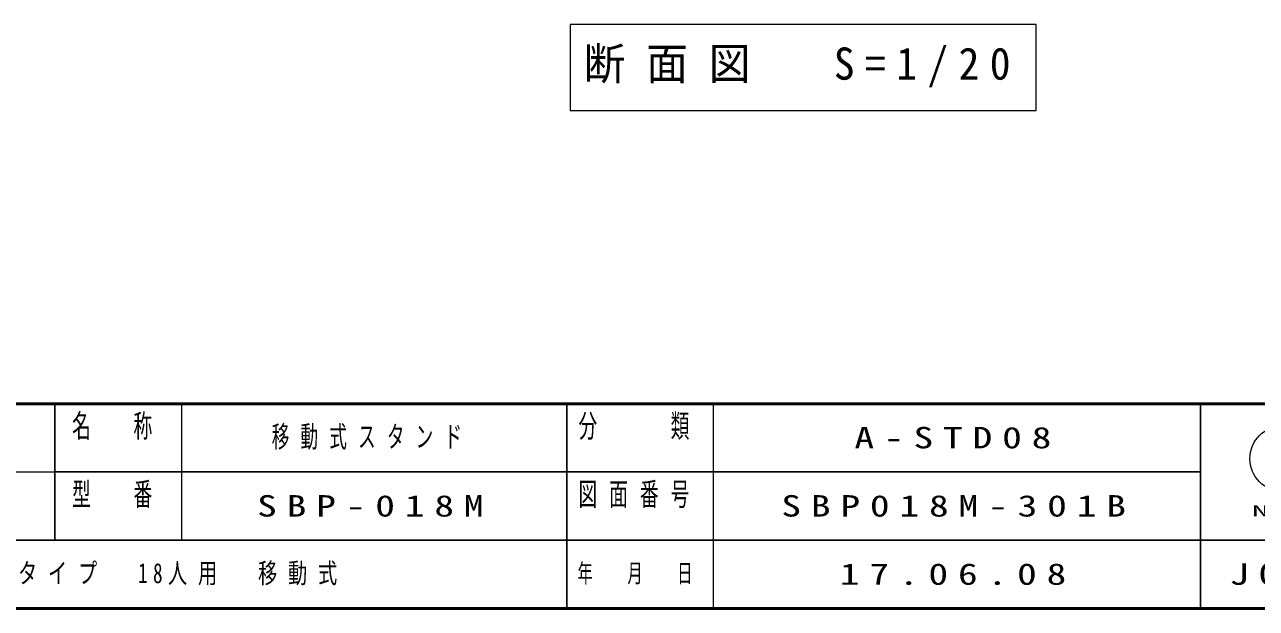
# Model space of a CAD drawing. Units: millimetres on the paper, with parts at other scales. Extents: x -385 to 0, y 0 to 267.
# Drawn here: x -190.6 to -64.3, y 0 to 59.9 of the extents above; entities that cross this region are included whole.
import ezdxf

# ---------------------------------------------------------------- set-up
doc = ezdxf.new("R2010")
doc.units = ezdxf.units.MM
doc.layers.add('LY_1', color=7, linetype='Continuous', lineweight=13)
doc.layers.add('LY_2', color=7, linetype='Continuous', lineweight=13)
doc.styles.add('ＭＳ ゴシック', font='')
doc.styles.get('ＭＳ ゴシック').set_extended_font_data('MS Gothic')

msp = doc.modelspace()

# ---------------------------------------------------------------- linework, layer by layer
at = {"layer": 'LY_1'}
for p, q in [((-134.664, 59.893), (-134.664, 51.093)), ((-86.864, 59.893), (-134.664, 59.893)), ((-86.864, 51.093), (-86.864, 59.893)), ((-134.664, 51.093), (-86.864, 51.093))]:
    msp.add_line(p, q, dxfattribs=at)
at = {"layer": 'LY_2', "lineweight": 50}
for p, q in [((-385, 21), (0, 21)), ((-385, 0), (0, 0))]:
    msp.add_line(p, q, dxfattribs=at)
at = {"layer": 'LY_2', "color": 211, "lineweight": 25}
for p, q in [((-187.5, 21), (-187.5, 7)), ((-135, 21), (-135, 0)), ((-70, 21), (-70, 0)), ((-187.5, 14), (-70, 14)), ((-242.5, 7), (0, 7))]:
    msp.add_line(p, q, dxfattribs=at)
at = {"layer": 'LY_2'}
for p, q in [((-174.5, 21), (-174.5, 7)), ((-120, 21), (-120, 0)), ((-242.5, 14), (-187.5, 14))]:
    msp.add_line(p, q, dxfattribs=at)
msp.add_circle((-61.571, 15.363), 3.375, dxfattribs=at)

# ---------------------------------------------------------------- texts
at = {"layer": 'LY_1', "attachment_point": 4, "style": 'ＭＳ ゴシック'}
for s, insert, char_height in [('\\T1.5;\\W0.95;断面図\u3000S=1/20', (-133.264, 55.493), 3.299), ('\\T1.64;\\W0.6;移動式スタンド', (-165.25, 17.5), 2.199), ('\\T1.5;\\W1.35;A-STD08', (-105.5, 17.5), 2.199), ('\\T1.5;\\W1.35;SBP-018M', (-166.75, 10.5), 2.199), ('\\T1.5;\\W1.35;SBP018M-301B', (-113, 10.5), 2.199), ('\\T1.57;\\W0.7;長イスタイプ\u300018人用\u3000移動式', (-200.5, 3.5), 2.053), ('\\T1.5;\\W1.35;17.06.08', (-107, 3.5), 2.199)]:
    msp.add_mtext(s, dxfattribs=dict(at, insert=insert, char_height=char_height))
at = {"layer": 'LY_2', "color": 4, "style": 'ＭＳ ゴシック'}
for s, insert, char_height, attachment_point in [('\\T1.64;\\W0.6;名\u3000称', (-181, 19.9), 2.346, 2), ('\\T1.64;\\W0.6;分\u3000\u3000類', (-127.5, 19.9), 2.346, 2), ('\\T1.64;\\W0.6;型\u3000番', (-181, 12.9), 2.346, 2), ('\\T1.64;\\W0.6;図面番号', (-127.5, 12.9), 2.346, 2), ('\\T1.44;\\W2.3;NAKAMURA\\~MFG.CORPORATION', (-35, 10), 1.1, 5), ('\\T1.64;\\W0.6;年\u3000月\u3000日', (-127.5, 3.5), 1.906, 5), ('\\T1.5;\\W1.35;JOB', (-62.5, 3.5), 2.199, 5)]:
    msp.add_mtext(s, dxfattribs=dict(at, insert=insert, char_height=char_height, attachment_point=attachment_point))

doc.saveas('drawing.dxf')
